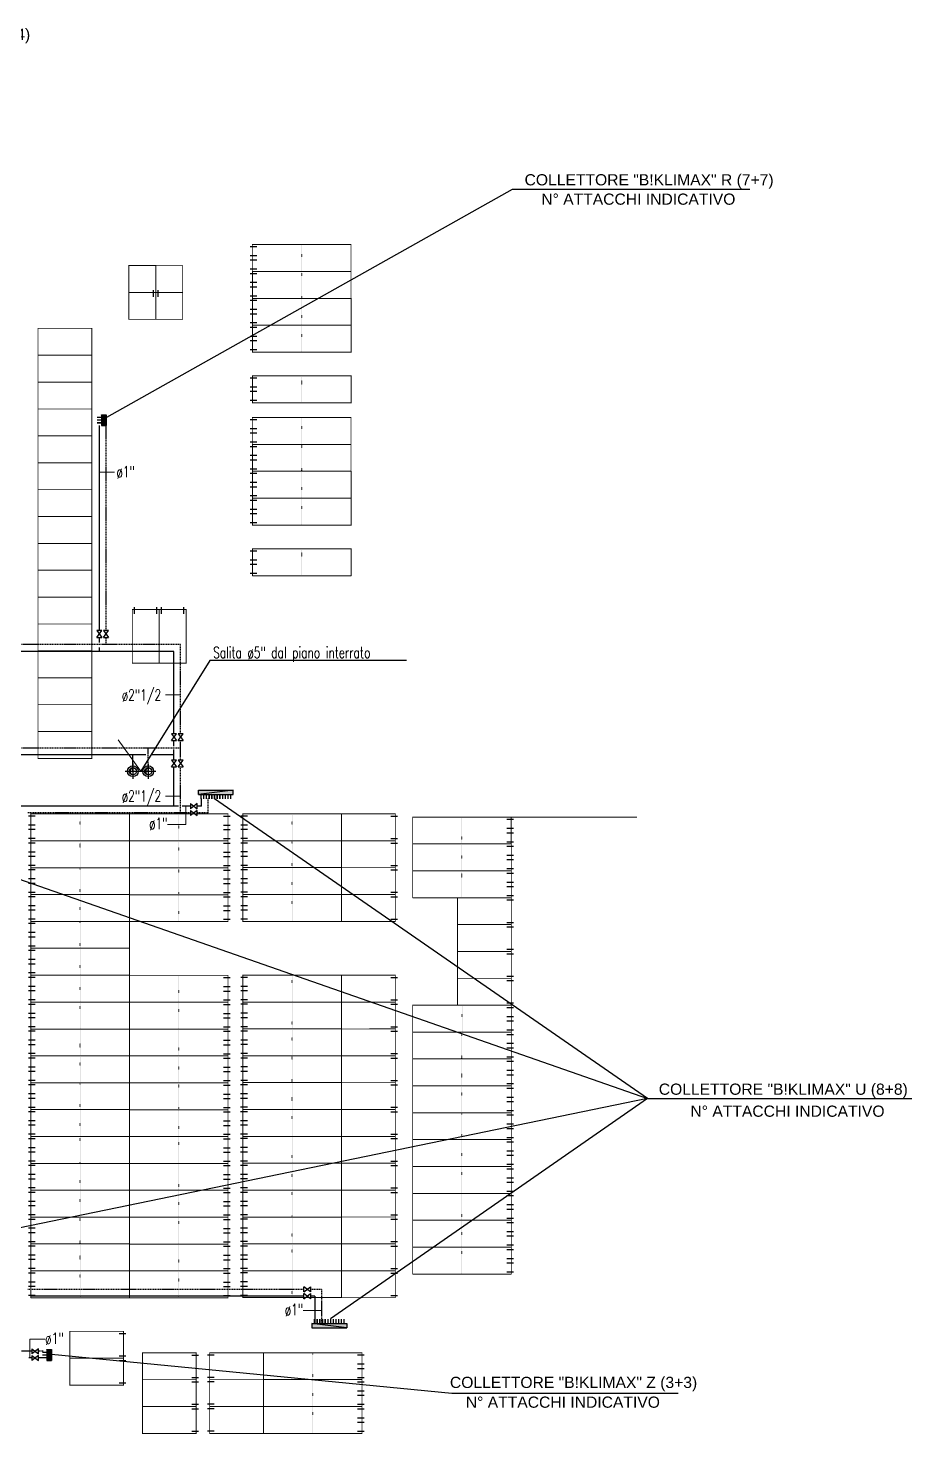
# Model space of a CAD drawing. Header units: millimetres. Extents: x 24747 to 137666, y -34589 to 43444.
# Drawn here: x 116846 to 118818, y 26052 to 29190 of the extents above; entities that cross this region are included whole.
import ezdxf

# ---------------------------------------------------------------- set-up
doc = ezdxf.new("R2010")
doc.units = ezdxf.units.MM
doc.header["$LTSCALE"] = 10
for name, pattern in [('ACAD_ISO07W100', [3, 0, -3]), ('DASHDOT', [25.4, 12.7, -6.35, 0, -6.35]), ('HIDDEN', [0.375, 0.25, -0.125])]:
    doc.linetypes.add(name, pattern=pattern)
for name, color, linetype in [('Collettori Maxi', 7, 'Continuous'), ('Idranti', 8, 'Continuous'), ('Pannelli', 7, 'Continuous'), ('TUBAZIONI', 6, 'Continuous')]:
    doc.layers.add(name, color=color, linetype=linetype)
doc.styles.add('ARIAL', font='arial.ttf')
doc.styles.add('ROMANS', font='romans')

# ---------------------------------------------------------------- blocks, each defined once
blk = doc.blocks.new('1200')
at = {"layer": 'Pannelli', "color": 4}
for p, q in [((0.05, 1.1), (0.05, 1.25)), ((0.55, 1.1), (0.55, 1.25))]:
    blk.add_line(p, q, dxfattribs=at)
at = {"layer": 'Pannelli', "linetype": 'ACAD_ISO07W100', "ltscale": 0.07}
blk.add_line((0.6, 0.6), (0, 0.6), dxfattribs=at)
at = {"layer": 'Pannelli', "color": 4, "const_width": 0.02}
blk.add_lwpolyline([(0, 1.2), (0, 0), (0.6, 0), (0.6, 1.2), (0, 1.2)], dxfattribs=at)
blk = doc.blocks.new('colonna')
at = {"layer": 'TUBAZIONI', "color": 1, "linetype": 'DASHDOT'}
for p, q in [((-17, 0), (17, 0)), ((0, 17.2), (0, -17.2))]:
    blk.add_line(p, q, dxfattribs=at)
at = {"layer": 'TUBAZIONI', "color": 1}
for radius in [12, 8]:
    blk.add_circle((0, 0), radius, dxfattribs=at)
blk.add_arc((4, 0), 10, 130.4205, 229.5795, dxfattribs=at)
blk = doc.blocks.new('dddd')
at = {"layer": 'Pannelli', "color": 4}
for p, q in [((-164.9, 45.4, 0), (-179.9, 45.4, 0)), ((-164.9, 25.4, 0), (-179.9, 25.4, 0)), ((-164.9, 15.4, 0), (-179.9, 15.4, 0)), ((-164.9, -4.6, 0), (-179.9, -4.6, 0))]:
    blk.add_line(p, q, dxfattribs=at)
at = {"layer": 'Pannelli', "color": 4, "lineweight": 0}
blk.add_line((-174.9, 50.4, 0), (45.1, 50.4, 0), dxfattribs=at)
at = {"layer": 'Pannelli', "color": 4, "linetype": 'ACAD_ISO07W100', "ltscale": 0.07}
blk.add_line((-64.9, 50.4, 0), (-64.9, -9.6, 0), dxfattribs=at)
at = {"layer": 'Pannelli', "color": 4, "const_width": 2, "elevation": 0}
blk.add_lwpolyline([(-174.9, -9.6), (45.1, -9.6), (45.1, 50.4), (-174.9, 50.4), (-174.9, -9.6)], dxfattribs=at)
blk = doc.blocks.new('Coll maxi 3+3')
at = {"layer": 'Collettori Maxi'}
for color, points in [(5, [(0.24, 0), (0.24, -0.1), (0, -0.1)]), (1, [(0, 0), (0, -0.1), (0.24, 0)])]:
    blk.add_hatch(color=color, dxfattribs=at).paths.add_polyline_path(points)
for points in [[(0, 0), (0, -0.1), (0.24, 0), (0, 0)], [(0.24, 0), (0.24, -0.1), (0, -0.1), (0.24, 0)]]:
    blk.add_lwpolyline(points, dxfattribs=at)

msp = doc.modelspace()

# ---------------------------------------------------------------- hatches: boundary and pattern name
at = {"layer": 'Collettori Maxi'}
for color, points in [(5, [(117226.21892, 27479.41056), (117226.21892, 27489.41056), (117304.17427, 27489.41056)]), (1, [(117304.17427, 27479.41056), (117304.17427, 27489.41056), (117226.21892, 27479.41056)]), (5, [(117479.20289, 26298.93357), (117479.20289, 26288.93357), (117557.15824, 26288.93357)]), (1, [(117557.15824, 26298.93357), (117557.15824, 26288.93357), (117479.20289, 26298.93357)])]:
    msp.add_hatch(color=color, dxfattribs=at).paths.add_polyline_path(points)

# ---------------------------------------------------------------- linework, layer by layer
for p, q in [((117010.34736, 28315.08009), (117926.76969, 28830.79678, 0)), ((117926.76969, 28830.79678, 0), (118456.21068, 28830.79678, 0)), ((116263.52169, 27487.19114, 0), (118227.97445, 26800.66783, 0)), ((118227.97445, 26800.66783, 0), (117262.17427, 27469.41056, 0)), ((118227.97445, 26800.66783, 0), (116129.39782, 26368.46782, 0)), ((118227.97445, 26800.66783, 0), (117521.15824, 26308.93357, 0)), ((118227.97445, 26800.66783, 0), (118817.9708, 26800.66783, 0)), ((116898.39651, 26229.89101, 0), (117791.62979, 26143.02758, 0)), ((117791.62979, 26143.02758, 0), (118296.81166, 26143.02758, 0))]:
    msp.add_line(p, q, dxfattribs=at)
at = {"layer": 'Collettori Maxi', "color": 6, "const_width": 3.2}
for points in [[(117010.34736, 28321.08009), (117000.34736, 28321.08009)], [(117010.34736, 28315.08009), (117000.34736, 28315.08009)], [(117010.34736, 28309.08009), (117000.34736, 28309.08009)]]:
    msp.add_lwpolyline(points, dxfattribs=at)
at = {"layer": 'Collettori Maxi', "elevation": 0}
for points in [[(117304.17427, 27479.41056), (117304.17427, 27489.41056), (117226.21892, 27479.41056), (117304.17427, 27479.41056)], [(117226.21892, 27479.41056), (117226.21892, 27489.41056), (117304.17427, 27489.41056), (117226.21892, 27479.41056)], [(117557.15824, 26298.93357), (117557.15824, 26288.93357), (117479.20289, 26298.93357), (117557.15824, 26298.93357)], [(117479.20289, 26298.93357), (117479.20289, 26288.93357), (117557.15824, 26288.93357), (117479.20289, 26298.93357)]]:
    msp.add_lwpolyline(points, dxfattribs=at)
at = {"layer": 'Collettori Maxi', "color": 6, "const_width": 3.2, "elevation": 0}
for points in [[(117232.17427, 27479.41056), (117232.17427, 27469.41056)], [(117238.17427, 27479.41056), (117238.17427, 27469.41056)], [(117244.17427, 27479.41056), (117244.17427, 27469.41056)], [(117250.17427, 27479.41056), (117250.17427, 27469.41056)], [(117256.17427, 27479.41056), (117256.17427, 27469.41056)], [(117262.17427, 27479.41056), (117262.17427, 27469.41056)], [(117268.17427, 27479.41056), (117268.17427, 27469.41056)], [(117274.17427, 27479.41056), (117274.17427, 27469.41056)], [(117280.17427, 27479.41056), (117280.17427, 27469.41056)], [(117286.17427, 27479.41056), (117286.17427, 27469.41056)], [(117292.17427, 27479.41056), (117292.17427, 27469.41056)], [(117298.17427, 27479.41056), (117298.17427, 27469.41056)], [(117485.15824, 26298.93357), (117485.15824, 26308.93357)], [(117491.15824, 26298.93357), (117491.15824, 26308.93357)], [(117497.15824, 26298.93357), (117497.15824, 26308.93357)], [(117503.15824, 26298.93357), (117503.15824, 26308.93357)], [(117509.15824, 26298.93357), (117509.15824, 26308.93357)], [(117515.15824, 26298.93357), (117515.15824, 26308.93357)], [(117521.15824, 26298.93357), (117521.15824, 26308.93357)], [(117527.15824, 26298.93357), (117527.15824, 26308.93357)], [(117533.15824, 26298.93357), (117533.15824, 26308.93357)], [(117539.15824, 26298.93357), (117539.15824, 26308.93357)], [(117545.15824, 26298.93357), (117545.15824, 26308.93357)], [(117551.15824, 26298.93357), (117551.15824, 26308.93357)], [(116888.39651, 26234.37328), (116878.39651, 26234.37328)], [(116888.39651, 26228.37328), (116878.39651, 26228.37328)], [(116888.39651, 26222.37328), (116878.39651, 26222.37328)]]:
    msp.add_lwpolyline(points, dxfattribs=at)
at = {"layer": 'Idranti', "lineweight": 0}
msp.add_line((117924.28361, 27429.04793, 0), (118204.10914, 27429.04793, 0), dxfattribs=at)
at = {"layer": 'Pannelli', "color": 2}
for p, q in [((117126.26146, 28589.91729, 0), (117126.26146, 28604.91729, 0)), ((117136.26146, 28589.90246, 0), (117136.26146, 28604.90246, 0))]:
    msp.add_line(p, q, dxfattribs=at)
at = {"layer": 'Pannelli', "color": 1, "linetype": 'Continuous', "lineweight": 0}
msp.add_line((117046.96845, 27601.57918, 0), (117097.436, 27531.89929), dxfattribs=at)
at = {"layer": 'Pannelli', "color": 2, "const_width": 2, "elevation": 0}
for points in [[(117071.26146, 28659.91729), (117071.26146, 28599.91729), (117131.26146, 28599.91729), (117131.26146, 28659.91729), (117071.26146, 28659.91729)], [(117131.26146, 28659.90246), (117131.26146, 28599.90246), (117191.26146, 28599.90246), (117191.26146, 28659.90246), (117131.26146, 28659.90246)], [(117071.26146, 28599.91729), (117071.26146, 28539.91729), (117131.26146, 28539.91729), (117131.26146, 28599.91729), (117071.26146, 28599.91729)], [(117131.26146, 28599.90246), (117131.26146, 28539.90246), (117191.26146, 28539.90246), (117191.26146, 28599.90246), (117131.26146, 28599.90246)]]:
    msp.add_lwpolyline(points, dxfattribs=at)
at = {"layer": 'Pannelli', "color": 2, "const_width": 2}
for points in [[(116868.39975, 28459.88477), (116988.39975, 28459.88477), (116988.39975, 28519.88477), (116868.39975, 28519.88477)], [(116868.39975, 28399.88477), (116988.39975, 28399.88477), (116988.39975, 28459.88477), (116868.39975, 28459.88477)], [(116868.39975, 28339.88477), (116988.39975, 28339.88477), (116988.39975, 28399.88477), (116868.39975, 28399.88477)], [(116868.39975, 28279.88477), (116988.39975, 28279.88477), (116988.39975, 28339.88477), (116868.39975, 28339.88477)], [(116868.39975, 28219.88477), (116988.39975, 28219.88477), (116988.39975, 28279.88477), (116868.39975, 28279.88477)], [(116868.39975, 28159.88477), (116988.39975, 28159.88477), (116988.39975, 28219.88477), (116868.39975, 28219.88477)], [(116868.39975, 28099.88477), (116988.39975, 28099.88477), (116988.39975, 28159.88477), (116868.39975, 28159.88477)], [(116868.39975, 28039.88477), (116988.39975, 28039.88477), (116988.39975, 28099.88477), (116868.39975, 28099.88477)], [(116868.39975, 27979.88477), (116988.39975, 27979.88477), (116988.39975, 28039.88477), (116868.39975, 28039.88477)], [(116868.39975, 27919.88477), (116988.39975, 27919.88477), (116988.39975, 27979.88477), (116868.39975, 27979.88477)], [(116868.39975, 27859.88477), (116988.39975, 27859.88477), (116988.39975, 27919.88477), (116868.39975, 27919.88477)], [(116868.39975, 27799.88477), (116988.39975, 27799.88477), (116988.39975, 27859.88477), (116868.39975, 27859.88477)], [(116868.39975, 27739.88477), (116988.39975, 27739.88477), (116988.39975, 27799.88477), (116868.39975, 27799.88477)], [(116868.39975, 27679.88477), (116988.39975, 27679.88477), (116988.39975, 27739.88477), (116868.39975, 27739.88477)], [(116868.39975, 27619.88477), (116988.39975, 27619.88477), (116988.39975, 27679.88477), (116868.39975, 27679.88477)], [(116868.39975, 27559.88477), (116988.39975, 27559.88477), (116988.39975, 27619.88477), (116868.39975, 27619.88477)]]:
    msp.add_lwpolyline(points, close=True, dxfattribs=at)
at = {"layer": 'TUBAZIONI', "color": 1, "lineweight": 0}
for p, q in [((117005.34736, 28198.79771), (117039.44092, 28198.79771)), ((117152.57256, 27701.70696), (117186.66613, 27701.70696)), ((117152.57256, 27476.05175), (117186.66613, 27476.05175)), ((117198.25523, 27412.56794), (117198.25523, 27453.37546)), ((117156.97743, 27412.56794, 0), (117198.25523, 27412.56794)), ((117459.82774, 26327.56736, 0), (117501.10555, 26327.56736)), ((116884.04954, 26263.48518), (116849.95597, 26263.48518)), ((116849.95597, 26263.48518), (116849.95597, 26221.85705, 0))]:
    msp.add_line(p, q, dxfattribs=at)
at = {"layer": 'TUBAZIONI', "color": 7}
for p, q in [((116999.72236, 27830.14414), (117010.97236, 27845.14414)), ((116999.72236, 27845.14414), (117010.97236, 27830.14414)), ((117014.72236, 27830.14414), (117025.97236, 27845.14414)), ((117014.72236, 27845.14414), (117025.97236, 27830.14414)), ((117166.04113, 27599.81033), (117177.29113, 27614.81033)), ((117166.04113, 27614.81033), (117177.29113, 27599.81033)), ((117181.04113, 27599.81033), (117192.29113, 27614.81033)), ((117181.04113, 27614.81033), (117192.29113, 27599.81033)), ((117166.04113, 27541.12466), (117177.29113, 27556.12466)), ((117166.04113, 27556.12466), (117177.29113, 27541.12466)), ((117181.04113, 27541.12466), (117192.29113, 27556.12466)), ((117181.04113, 27556.12466), (117192.29113, 27541.12466)), ((117208.56601, 27459.00046), (117223.56601, 27447.75046)), ((117223.56601, 27459.00046), (117208.56601, 27447.75046)), ((117208.56601, 27444.00046), (117223.56601, 27432.75046)), ((117223.56601, 27444.00046), (117208.56601, 27432.75046)), ((117461.54998, 26369.04605), (117476.54998, 26380.29605)), ((117476.54998, 26369.04605), (117461.54998, 26380.29605)), ((117461.54998, 26354.04605), (117476.54998, 26365.29605)), ((117476.54998, 26354.04605), (117461.54998, 26365.29605)), ((116854.4552, 26242.48205, 0), (116869.4552, 26231.23205, 0)), ((116869.4552, 26242.48205, 0), (116854.4552, 26231.23205, 0)), ((116854.4552, 26227.48205, 0), (116869.4552, 26216.23205, 0)), ((116869.4552, 26227.48205, 0), (116854.4552, 26216.23205, 0))]:
    msp.add_line(p, q, dxfattribs=at)
at = {"layer": 'TUBAZIONI', "linetype": 'HIDDEN'}
for p, q in [((117020.34736, 27813.88869), (117020.34736, 27830.14414)), ((117186.66613, 27614.81033), (117186.66613, 27813.88869)), ((117186.66613, 27582.91225), (116334.64174, 27582.91225)), ((117114.40926, 27531.32303), (117114.40926, 27582.91225)), ((117186.66613, 27556.12466), (117186.66613, 27599.81033)), ((117186.66613, 27438.37546), (117186.66613, 27541.12466)), ((117208.56601, 27438.37546), (116845.38729, 27438.37546)), ((116854.4552, 26236.85705, 0), (116633.91726, 26236.85705, 0)), ((116880.03507, 26236.85705, 0), (116869.4552, 26236.85705, 0))]:
    msp.add_line(p, q, dxfattribs=at)
at = {"layer": 'TUBAZIONI', "color": 1, "linetype": 'Continuous'}
for p, q in [((117251.76621, 27778.72734, 0), (117097.45723, 27531.32303)), ((117690.21806, 27778.72734, 0), (117251.76621, 27778.72734, 0))]:
    msp.add_line(p, q, dxfattribs=at)
at = {"layer": 'TUBAZIONI'}
for p, q in [((117171.66613, 27614.81033), (117171.66613, 27798.88869)), ((117171.66613, 27586.9537), (117171.66613, 27599.81033)), ((117108.78005, 27567.91225), (116368.99722, 27567.91225)), ((117080.05378, 27531.32303), (117080.05378, 27567.91225)), ((117171.66613, 27567.91225), (117121.20197, 27567.91225)), ((117171.66613, 27556.12466), (117171.66613, 27580.12164)), ((117171.66613, 27453.37546), (117171.66613, 27541.12466)), ((117182.20776, 27453.37546), (116830.38729, 27453.37546)), ((117208.56601, 27453.37546), (117190.12674, 27453.37546)), ((117233.12157, 27453.37546), (117223.56601, 27453.37546)), ((117461.54998, 26359.67105), (116851.74247, 26359.67105)), ((117486.10555, 26359.67105), (117476.54998, 26359.67105)), ((116854.4552, 26221.85705, 0), (116848.1793, 26221.85705, 0)), ((116880.03507, 26221.85705, 0), (116869.4552, 26221.85705, 0))]:
    msp.add_line(p, q, dxfattribs=at)
for points in [[(117005.34736, 27845.14414), (117005.34736, 28303.08009)], [(117005.34736, 27818.75731), (117005.34736, 27830.14414)], [(117005.34736, 27798.88869), (117005.34736, 27807.57758)], [(117171.66613, 27798.88869), (116219.31011, 27798.88869)], [(117233.12157, 27453.37546), (117233.12157, 27470.78378)], [(117233.12157, 27453.37546), (117223.56601, 27453.37546)], [(117461.54998, 26359.67105), (116864.10936, 26359.67105)], [(117486.10555, 26359.67105), (117476.54998, 26359.67105)], [(117486.10555, 26359.67105), (117486.10555, 26300.25458)]]:
    msp.add_lwpolyline(points, dxfattribs=at)
at = {"layer": 'TUBAZIONI', "linetype": 'HIDDEN'}
for points in [[(117020.34736, 27845.14414), (117020.34736, 28303.08009)], [(117186.66613, 27813.88869), (113162.45911, 27813.88869)], [(117248.12157, 27438.37546), (117248.12157, 27470.78378)], [(117248.12157, 27438.37546), (117223.56601, 27438.37546)], [(117461.54998, 26374.67105), (116845.38729, 26374.67105)], [(117501.10555, 26374.67105), (117476.54998, 26374.67105)], [(117501.10555, 26374.67105), (117501.10555, 26300.25458)]]:
    msp.add_lwpolyline(points, dxfattribs=at)
at = {"layer": 'TUBAZIONI', "color": 7}
for points in [[(117010.97236, 27845.14414), (116999.72236, 27845.14414)], [(117025.97236, 27845.14414), (117014.72236, 27845.14414)], [(116999.72236, 27830.14414), (117010.97236, 27830.14414)], [(117014.72236, 27830.14414), (117025.97236, 27830.14414)], [(117177.29113, 27614.81033), (117166.04113, 27614.81033)], [(117192.29113, 27614.81033), (117181.04113, 27614.81033)], [(117166.04113, 27599.81033), (117177.29113, 27599.81033)], [(117181.04113, 27599.81033), (117192.29113, 27599.81033)], [(117177.29113, 27556.12466), (117166.04113, 27556.12466)], [(117192.29113, 27556.12466), (117181.04113, 27556.12466)], [(117166.04113, 27541.12466), (117177.29113, 27541.12466)], [(117181.04113, 27541.12466), (117192.29113, 27541.12466)], [(117208.56601, 27459.00046), (117208.56601, 27447.75046)], [(117223.56601, 27447.75046), (117223.56601, 27459.00046)], [(117208.56601, 27444.00046), (117208.56601, 27432.75046)], [(117223.56601, 27432.75046), (117223.56601, 27444.00046)], [(117461.54998, 26369.04605), (117461.54998, 26380.29605)], [(117461.54998, 26354.04605), (117461.54998, 26365.29605)], [(117476.54998, 26380.29605), (117476.54998, 26369.04605)], [(117476.54998, 26365.29605), (117476.54998, 26354.04605)]]:
    msp.add_lwpolyline(points, dxfattribs=at)
at = {"layer": 'TUBAZIONI', "color": 7, "elevation": 0}
for points in [[(116854.4552, 26242.48205), (116854.4552, 26231.23205)], [(116869.4552, 26231.23205), (116869.4552, 26242.48205)], [(116854.4552, 26227.48205), (116854.4552, 26216.23205)], [(116869.4552, 26216.23205), (116869.4552, 26227.48205)]]:
    msp.add_lwpolyline(points, dxfattribs=at)

# ---------------------------------------------------------------- block references
at = {"layer": 'Collettori Maxi', "xscale": 99.99999989879919, "yscale": 99.99999989879919, "zscale": 99.99999989879919, "rotation": 90}
for p in [(117010.34736, 28303.08009), (116888.39651, 26216.37328, 0)]:
    msp.add_blockref('Coll maxi 3+3', p, dxfattribs=at)
at = {"layer": 'Pannelli', "lineweight": 0, "xscale": -1, "rotation": 180}
for p in [(117521.5591, 28697.24974, 0), (117521.69058, 28637.24973, 0), (117521.82205, 28577.24972, 0), (117521.72024, 28517.24974, 0), (117521.72024, 28404.26723, 0), (117521.5591, 28311.14107, 0), (117521.69058, 28251.14106, 0), (117521.82205, 28191.14105, 0), (117521.72024, 28131.14107, 0), (117521.72024, 28018.15856, 0), (117027.25987, 27426.54442, 0), (117500.4593, 27426.55793, 0), (117027.27473, 27366.43929, 0), (117500.45997, 27366.55413, 0), (117027.27473, 27306.33417, 0), (117500.46223, 27306.55034, 0), (117027.2599, 27246.33417, 0), (117500.4474, 27246.55034, 0), (117027.25987, 27186.53683, 0), (117027.27473, 27126.43171, 0), (117027.27473, 27066.32658, 0), (117500.46223, 27066.54275, 0), (117027.2599, 27006.32658, 0), (117500.4474, 27006.54275, 0), (117027.27473, 26946.43171, 0), (117500.46223, 26946.64788, 0), (117027.2599, 26886.43171, 0), (117500.4474, 26886.64788, 0), (117027.24507, 26826.43171, 0), (117500.43257, 26826.64789, 0), (117027.23024, 26766.43172, 0), (117500.41774, 26766.64789, 0), (117027.24507, 26706.53684, 0), (117500.43257, 26706.75301, 0), (117027.23024, 26646.53685, 0), (117500.41774, 26646.75302, 0), (117027.21541, 26586.53685, 0), (117500.40291, 26586.75302, 0), (117027.20058, 26526.53685, 0), (117500.38808, 26526.75302, 0), (117027.21541, 26466.64198, 0), (117500.40291, 26466.85815, 0), (117027.20058, 26406.64198, 0), (117500.38808, 26406.85815, 0)]:
    msp.add_blockref('dddd', p, dxfattribs=at)
at = {"layer": 'Pannelli', "yscale": 99.99999989879919, "zscale": 99.99999989879919}
for p, xscale, rotation in [((117078.8116, 27772.42482, 0), 99.99999989879919, 0.0288952651142762), ((117138.8116, 27772.45508, 0), 99.99999989879919, 0.0288952651142762), ((117545.56268, 27376.12701, 0), -99.99999989879919, 270.0141615204003), ((117545.5701, 27316.12701, 0), -99.99999989879919, 270.0141615204003), ((117545.58493, 27256.12701, 0), -99.99999989879919, 270.0141615204003), ((117545.59234, 27196.12701, 0), -99.99999989879919, 270.0141615204003), ((117804.34294, 27189.01828, 0), -99.99999989879919, 270.0141615204003), ((117804.36518, 27129.01829, 0), -99.99999989879919, 270.0141615204003), ((117804.38001, 27069.01829, 0), -99.99999989879919, 270.0141615204003), ((117545.5701, 27016.11183, 0), -99.99999989879919, 270.0141615204003), ((117804.38743, 27009.01829, 0), -99.99999989879919, 270.0141615204003), ((117545.58493, 26956.11183, 0), -99.99999989879919, 270.0141615204003), ((117545.59234, 26896.11183, 0), -99.99999989879919, 270.0141615204003), ((117545.54337, 26836.21696, 0), -99.99999989879919, 270.0141615204003), ((117545.5582, 26776.21696, 0), -99.99999989879919, 270.0141615204003), ((117545.56561, 26716.21696, 0), -99.99999989879919, 270.0141615204003), ((117545.4989, 26656.32209, 0), -99.99999989879919, 270.0141615204003), ((117545.51373, 26596.32209, 0), -99.99999989879919, 270.0141615204003), ((117545.52115, 26536.32209, 0), -99.99999989879919, 270.0141615204003), ((117545.52856, 26476.32209, 0), -99.99999989879919, 270.0141615204003), ((117545.54339, 26416.32209, 0), -99.99999989879919, 270.0141615204003), ((117545.55081, 26356.32209, 0), -99.99999989879919, 270.0141615204003), ((116939.33679, 26221.23406, 0), -99.99999989879919, 270.0141615204003), ((117101.34306, 26173.29838, 0), -99.99999989879919, 270.0141615204003), ((117371.34305, 26173.3577, 0), 99.99999989879919, 90.01416152039863), ((116939.35162, 26161.23406, 0), -99.99999989879919, 270.0141615204003), ((117101.35789, 26113.29838, 0), -99.99999989879919, 270.0141615204003), ((117371.35788, 26113.3577, 0), 99.99999989879919, 90.01416152039863), ((117101.38013, 26053.29838, 0), -99.99999989879919, 270.0141615204003), ((117371.3653, 26053.3577, 0), 99.99999989879919, 90.01416152039863)]:
    msp.add_blockref('1200', p, dxfattribs=dict(at, xscale=xscale, rotation=rotation))
at = {"layer": 'Pannelli', "lineweight": 0, "rotation": 180}
for p in [(117117.43701, 27426.43929, 0), (117749.37217, 27419.47886), (117117.45186, 27366.33417, 0), (117749.387, 27359.47886), (117117.45186, 27306.22904, 0), (117749.40183, 27299.47886), (117117.45119, 27246.22525, 0), (117117.45186, 27066.22146, 0), (117117.45119, 27006.21766, 0), (117749.47598, 26999.47265), (117117.45186, 26946.32659, 0), (117749.40183, 26939.47265), (117117.45119, 26886.32279, 0), (117749.40183, 26879.47265), (117117.4222, 26826.32659, 0), (117749.40183, 26819.47265), (117117.42153, 26766.32279, 0), (117749.40183, 26759.47266), (117117.4222, 26706.43172, 0), (117749.40183, 26699.47266), (117117.42153, 26646.42792, 0), (117749.40183, 26639.47266), (117117.39254, 26586.43172, 0), (117749.40183, 26579.47266), (117117.39187, 26526.42793, 0), (117749.40183, 26519.47266), (117117.39254, 26466.53685, 0), (117749.40183, 26459.47267), (117117.39187, 26406.53306, 0), (117416.41677, 26223.78862), (117416.4316, 26163.78862), (117416.43902, 26103.78862)]:
    msp.add_blockref('dddd', p, dxfattribs=at)
at = {"layer": 'TUBAZIONI', "color": 1}
for p in [(117080.05378, 27531.32303), (117114.40926, 27531.32303)]:
    msp.add_blockref('colonna', p, dxfattribs=at)

# ---------------------------------------------------------------- texts
at = {"layer": 'Collettori Maxi', "style": 'ARIAL'}
for s, p in [('COLLETTORE "B!KLIMAX" Q (4+4)', (116293.53786, 29163.68063, 0)), ('COLLETTORE "B!KLIMAX" R (7+7)', (117953.9417, 28839.00826, 0)), ('N° ATTACCHI INDICATIVO', (117991.19739, 28795.76326, 0)), ('COLLETTORE "B!KLIMAX" U (8+8)', (118253.33085, 26809.18538, 0)), ('N° ATTACCHI INDICATIVO', (118323.96621, 26760.07774, 0)), ('COLLETTORE "B!KLIMAX" Z (3+3)', (117787.40211, 26154.72548, 0)), ('N° ATTACCHI INDICATIVO', (117822.85828, 26110.60509, 0))]:
    msp.add_text(s, height=25, dxfattribs=at).set_placement(p)
at = {"layer": 'TUBAZIONI', "color": 3, "style": 'ROMANS', "width": 0.7}
for s, p in [('ø1"', (117043.37799, 28187.36479)), ('Salita ø5" dal piano interrato', (117258.95789, 27783.72379, 0)), ('ø2"1/2', (117055.29488, 27689.11485)), ('ø2"1/2', (117055.29488, 27463.45964)), ('ø1"', (117116.10062, 27402.2779, 0)), ('ø1"', (117418.95094, 26317.27732, 0)), ('ø1"', (116884.59576, 26253.19514))]:
    msp.add_text(s, height=25, dxfattribs=at).set_placement(p)

doc.saveas('drawing.dxf')
